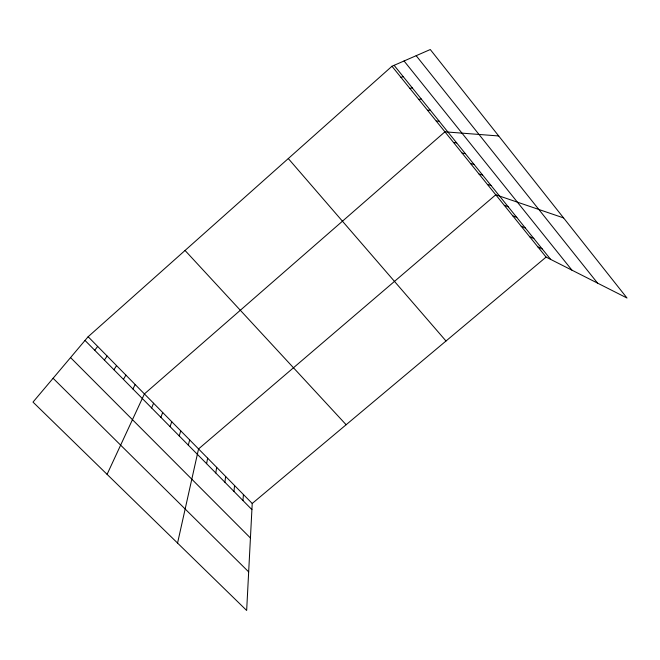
<?xml version="1.0" encoding="UTF-8"?>
<svg xmlns="http://www.w3.org/2000/svg" width="660" height="660" viewBox="0 0 660 660"><rect width="100%" height="100%" fill="white"/><g stroke="black" fill="none" stroke-linecap="round" stroke-linejoin="round"><path stroke-width="0.99" d="M546.092 257.087L252.227 503.473L246.659 610.467L33 402.097L88.135 336.74L391.974 66.256L430.279 49.533L627 298.015L546.092 257.087L391.974 66.256M242.962 500.544L243.424 494.53M233.962 491.419L234.564 485.529M224.895 482.229L225.646 476.47M215.779 472.981L216.67 467.354M206.596 463.675L207.644 458.172M177.556 543.073L198.553 448.94L495.776 194.782L563.582 217.915M188.323 445.154L189.667 439.915M179.239 435.938L180.733 430.832M170.09 426.665L171.74 421.69M160.883 417.334L162.69 412.5M151.618 407.946L153.582 403.243M107.085 474.342L144.408 393.921L444.931 131.827L498.704 135.968M132.907 388.971L135.185 384.549M123.453 379.393L125.895 375.111M113.941 369.748L116.548 365.615M104.371 360.038L107.143 356.053M94.726 350.27L97.672 346.426M400.95 77.377L403.235 76.642M409.868 88.415L412.302 87.887M418.729 99.379L421.303 99.041M427.523 110.269L430.246 110.121M436.252 121.085L439.123 121.126M453.552 142.494L456.695 142.915M462.107 153.095L465.391 153.689M470.613 163.622L474.029 164.398M479.053 174.083L482.608 175.032M487.443 184.47L491.131 185.592M504.306 205.343L508.258 206.819M512.779 215.837L516.854 217.486M521.194 226.248L525.393 228.071M529.551 236.593L533.882 238.582M537.851 246.873L542.306 249.026M53.097 378.279L248.672 571.882M70.554 357.588L250.429 537.991M85.025 340.428L251.905 509.611M88.135 336.74L252.227 503.473M185.047 250.47L346.137 424.735M288.296 158.557L446.003 340.997M394.102 65.332L550.671 259.397M404.06 60.984L571.956 270.163M416.179 55.696L597.572 283.123"/></g></svg>
